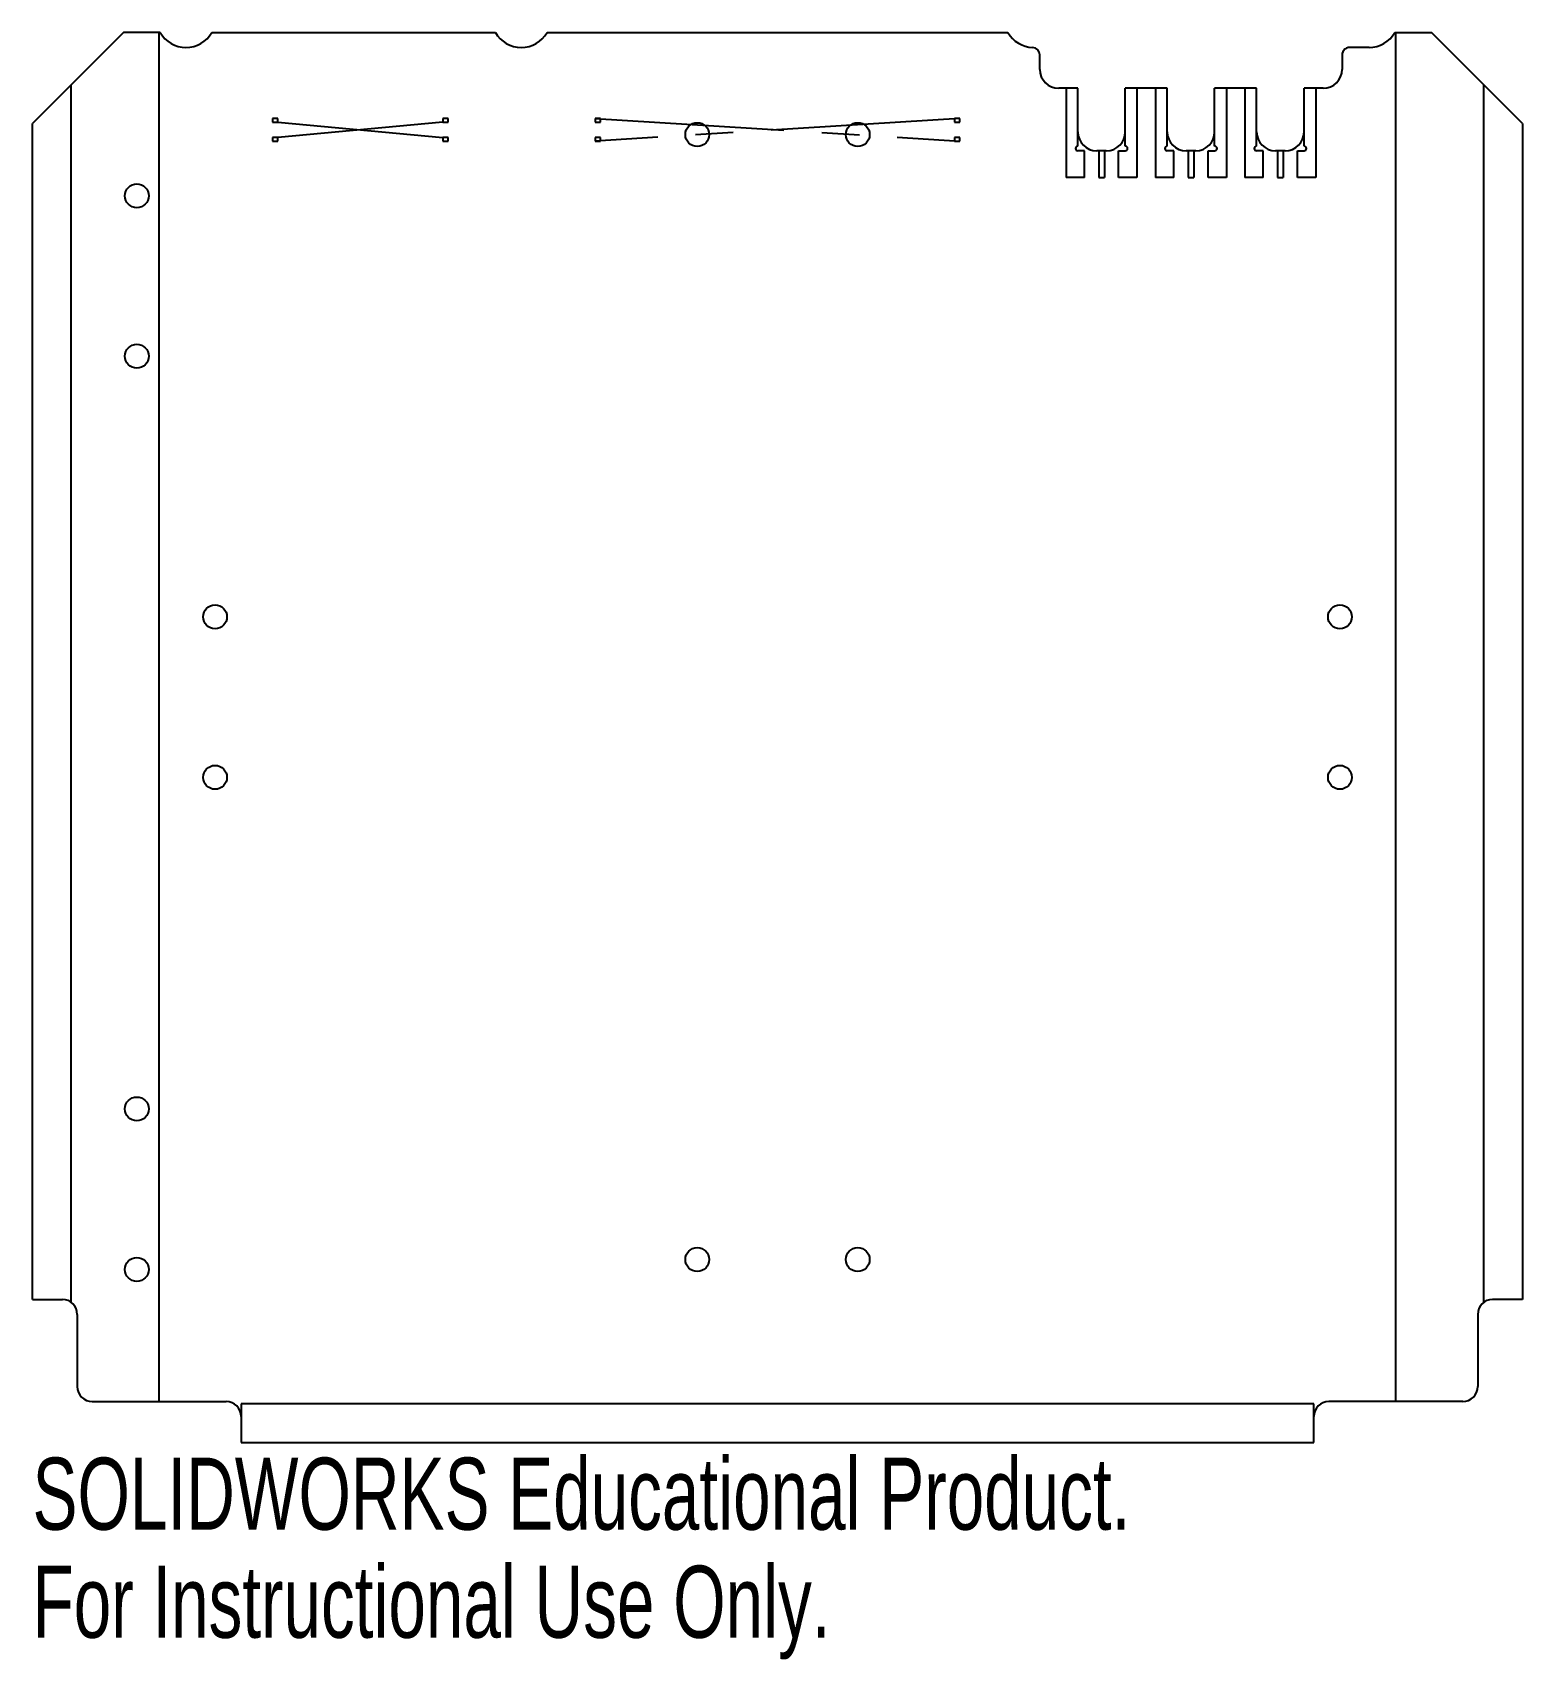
# Model space of a CAD drawing. Header units: millimetres. Extents: x -50 to 50, y -65 to 45.
import ezdxf

# ---------------------------------------------------------------- set-up
doc = ezdxf.new("R2010")
doc.units = ezdxf.units.MM
doc.linetypes.add('CENTERX2', pattern=[20.32, 12.7, -2.54, 2.54, -2.54])
doc.styles.add('SLDTEXTSTYLE0', font='TXT', dxfattribs={"width": 0.7})

msp = doc.modelspace()

# ---------------------------------------------------------------- linework, layer by layer
at = {"color": 7, "linetype": 'Continuous', "lineweight": 25}
for p, q in [((-43.9, 44.625), (-50, 38.525)), ((-41.4321, 44.625), (-43.9, 44.625)), ((-41.5, -47.25), (-41.5, 44.625)), ((-37.9679, 44.625), (-18.9321, 44.625)), ((-15.4679, 44.625), (15.4679, 44.625)), ((41.4321, 44.625), (43.9, 44.625)), ((41.5, -47.25), (41.5, 44.625)), ((50, 38.525), (43.9, 44.625)), ((17.605, 42.155), (17.605, 43.1268)), ((37.895, 43.125), (37.895, 42.155)), ((39.7, 43.625), (38.395, 43.625)), ((-47.4, -40.6), (-47.4, 41.125)), ((20.16, 40.885), (18.875, 40.885)), ((19.375, 40.885), (19.375, 34.895)), ((20.16, 37.005), (20.16, 40.885)), ((23.34, 37.005), (23.34, 40.885)), ((26.16, 40.885), (23.34, 40.885)), ((24.125, 40.885), (24.125, 34.895)), ((25.375, 40.885), (25.375, 34.895)), ((26.16, 37.005), (26.16, 40.885)), ((29.34, 37.005), (29.34, 40.885)), ((32.16, 40.885), (29.34, 40.885)), ((30.125, 40.885), (30.125, 34.895)), ((31.375, 40.885), (31.375, 34.895)), ((32.16, 37.005), (32.16, 40.885)), ((35.34, 37.005), (35.34, 40.885)), ((36.625, 40.885), (35.34, 40.885)), ((36.125, 40.885), (36.125, 34.895)), ((47.4, -40.6), (47.4, 41.125)), ((-50, -40.4), (-50, 38.525)), ((50, 38.525), (50, -40.4)), ((20.605, 36.685), (20.16, 36.685)), ((20.605, 34.895), (20.605, 36.685)), ((22.07, 36.685), (21.43, 36.685)), ((21.56, 36.685), (21.56, 34.895)), ((21.94, 36.685), (21.94, 34.895)), ((22.895, 34.895), (22.895, 36.685)), ((22.895, 36.685), (23.34, 36.685)), ((26.605, 36.685), (26.16, 36.685)), ((26.605, 34.895), (26.605, 36.685)), ((28.07, 36.685), (27.43, 36.685)), ((27.56, 36.685), (27.56, 34.895)), ((27.94, 36.685), (27.94, 34.895)), ((28.895, 34.895), (28.895, 36.685)), ((28.895, 36.685), (29.34, 36.685)), ((32.605, 36.685), (32.16, 36.685)), ((32.605, 34.895), (32.605, 36.685)), ((34.07, 36.685), (33.43, 36.685)), ((33.56, 36.685), (33.56, 34.895)), ((33.94, 36.685), (33.94, 34.895)), ((34.895, 34.895), (34.895, 36.685)), ((34.895, 36.685), (35.34, 36.685)), ((20.605, 34.895), (19.375, 34.895)), ((21.56, 34.895), (21.94, 34.895)), ((24.125, 34.895), (22.895, 34.895)), ((26.605, 34.895), (25.375, 34.895)), ((27.56, 34.895), (27.94, 34.895)), ((30.125, 34.895), (28.895, 34.895)), ((32.605, 34.895), (31.375, 34.895)), ((33.56, 34.895), (33.94, 34.895)), ((36.125, 34.895), (34.895, 34.895)), ((-50, -40.4), (-48, -40.4)), ((-47, -41.4), (-47, -46.25)), ((47, -41.4), (47, -46.25)), ((50, -40.4), (48, -40.4)), ((-46, -47.25), (-37, -47.25)), ((36, -47.4), (-36, -47.4)), ((-36, -47.4), (-36, -50)), ((36, -50), (36, -47.4)), ((46, -47.25), (37, -47.25)), ((-36, -50), (36, -50))]:
    msp.add_line(p, q, dxfattribs=at)
at = {"color": 7, "linetype": 'Continuous'}
for p, q in [((-33.8928, 38.856), (-33.8928, 38.602)), ((-33.5372, 38.856), (-33.8928, 38.856)), ((-33.8928, 38.602), (-33.5372, 38.602)), ((-33.5372, 38.602), (-33.5372, 38.856)), ((-22.4628, 38.856), (-22.4628, 38.602)), ((-22.1072, 38.856), (-22.4628, 38.856)), ((-22.4628, 38.602), (-22.1072, 38.602)), ((-22.1072, 38.602), (-22.1072, 38.856)), ((-12.2428, 38.856), (-12.2428, 38.602)), ((-11.8872, 38.856), (-12.2428, 38.856)), ((-12.2428, 38.602), (-11.8872, 38.602)), ((-11.8872, 38.602), (-11.8872, 38.856)), ((11.8872, 38.856), (11.8872, 38.602)), ((12.2428, 38.856), (11.8872, 38.856)), ((11.8872, 38.602), (12.2428, 38.602)), ((12.2428, 38.602), (12.2428, 38.856)), ((-33.8928, 37.586), (-33.8928, 37.332)), ((-33.5372, 37.586), (-33.8928, 37.586)), ((-33.8928, 37.332), (-33.5372, 37.332)), ((-33.5372, 37.332), (-33.5372, 37.586)), ((-22.4628, 37.586), (-22.4628, 37.332)), ((-22.1072, 37.586), (-22.4628, 37.586)), ((-22.4628, 37.332), (-22.1072, 37.332)), ((-22.1072, 37.332), (-22.1072, 37.586)), ((-12.2428, 37.586), (-12.2428, 37.332)), ((-11.8872, 37.586), (-12.2428, 37.586)), ((-12.2428, 37.332), (-11.8872, 37.332)), ((-11.8872, 37.332), (-11.8872, 37.586)), ((11.8872, 37.586), (11.8872, 37.332)), ((12.2428, 37.586), (11.8872, 37.586)), ((11.8872, 37.332), (12.2428, 37.332)), ((12.2428, 37.332), (12.2428, 37.586))]:
    msp.add_line(p, q, dxfattribs=at)
at = {"color": 7, "linetype": 'CENTERX2'}
for p, q in [((-22.4628, 38.602), (-33.5372, 37.586)), ((-33.5372, 38.602), (-22.4628, 37.586)), ((-12.2428, 38.856), (12.2428, 37.332)), ((12.2428, 38.856), (-12.2428, 37.332))]:
    msp.add_line(p, q, dxfattribs=at)
at = {"color": 7, "linetype": 'Continuous', "lineweight": 25}
for centre in [(-5.385, 37.775), (5.385, 37.775), (-43, 33.67), (-43, 22.9), (-37.75, 5.41), (37.75, 5.41), (-37.75, -5.36), (37.75, -5.36), (-43, -27.615), (-5.385, -37.725), (5.385, -37.725), (-43, -38.385)]:
    msp.add_circle(centre, 0.8, dxfattribs=at)
for centre, radius, start, end in [((-39.7, 45.625), 2, 210, 330), ((-17.2, 45.625), 2, 210, 330), ((17.2, 45.625), 2, 210, 267.822236), ((39.7, 45.625), 2, 270, 330), ((17.105, 43.1268), 0.5, 0, 87.822236), ((38.395, 43.125), 0.5, 90, 180), ((18.875, 42.155), 1.27, 180, 270), ((36.625, 42.155), 1.27, 270, 0), ((21.43, 37.955), 1.27, 180, 270), ((22.07, 37.955), 1.27, 270, 0), ((27.43, 37.955), 1.27, 180, 270), ((28.07, 37.955), 1.27, 270, 0), ((33.43, 37.955), 1.27, 180, 270), ((34.07, 37.955), 1.27, 270, 0), ((20.16, 36.845), 0.16, 90, 270), ((23.34, 36.845), 0.16, 270, 90), ((26.16, 36.845), 0.16, 90, 270), ((29.34, 36.845), 0.16, 270, 90), ((32.16, 36.845), 0.16, 90, 270), ((35.34, 36.845), 0.16, 270, 90), ((-48, -41.4), 1, 0, 90), ((48, -41.4), 1, 90, 180), ((-46, -46.25), 1, 180, 270), ((46, -46.25), 1, 270, 0), ((-37, -48.25), 1, 0, 90), ((37, -48.25), 1, 90, 180)]:
    msp.add_arc(centre, radius, start, end, dxfattribs=at)

# ---------------------------------------------------------------- texts
at = {"color": 7, "linetype": 'Continuous', "char_height": 4.83362, "attachment_point": 1, "style": 'SLDTEXTSTYLE0'}
for s, insert in [('SOLIDWORKS Educational Product.', (-50, -51.0196)), ('For Instructional Use Only.', (-50, -58.27))]:
    msp.add_mtext(s, dxfattribs=dict(at, insert=insert))

doc.saveas('drawing.dxf')
